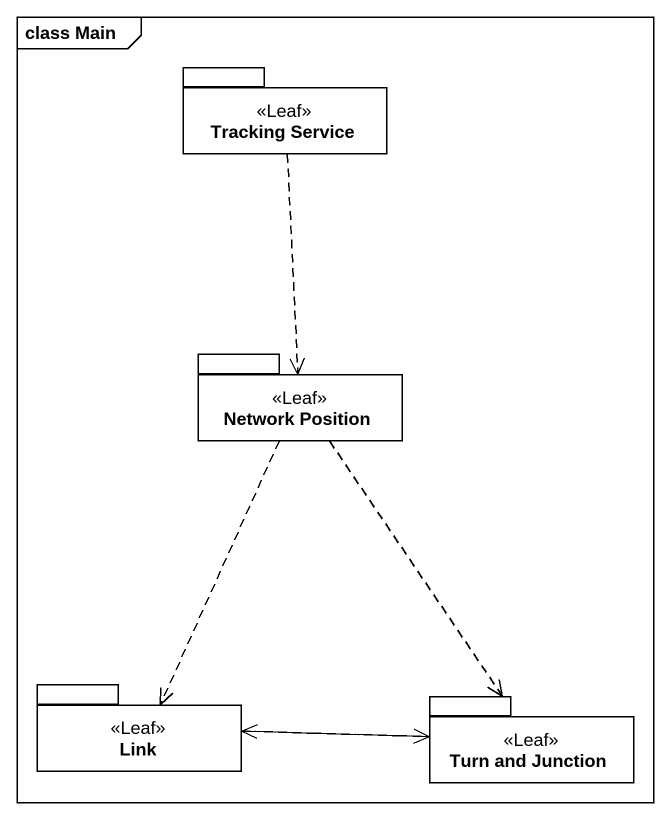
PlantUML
@startuml
mainframe class Main
package "Tracking Service" as Tracking_Service <<Leaf>> {
}
package "Network Position" as Network_Position <<Leaf>> {
}
package Link <<Leaf>> {
}
package "Turn and Junction" as Turn_and_Junction <<Leaf>> {
}
Tracking_Service ..> Network_Position
Network_Position ..> Link
Network_Position ..> Turn_and_Junction
Link .right.> Turn_and_Junction
Turn_and_Junction .left.> Link
@enduml
